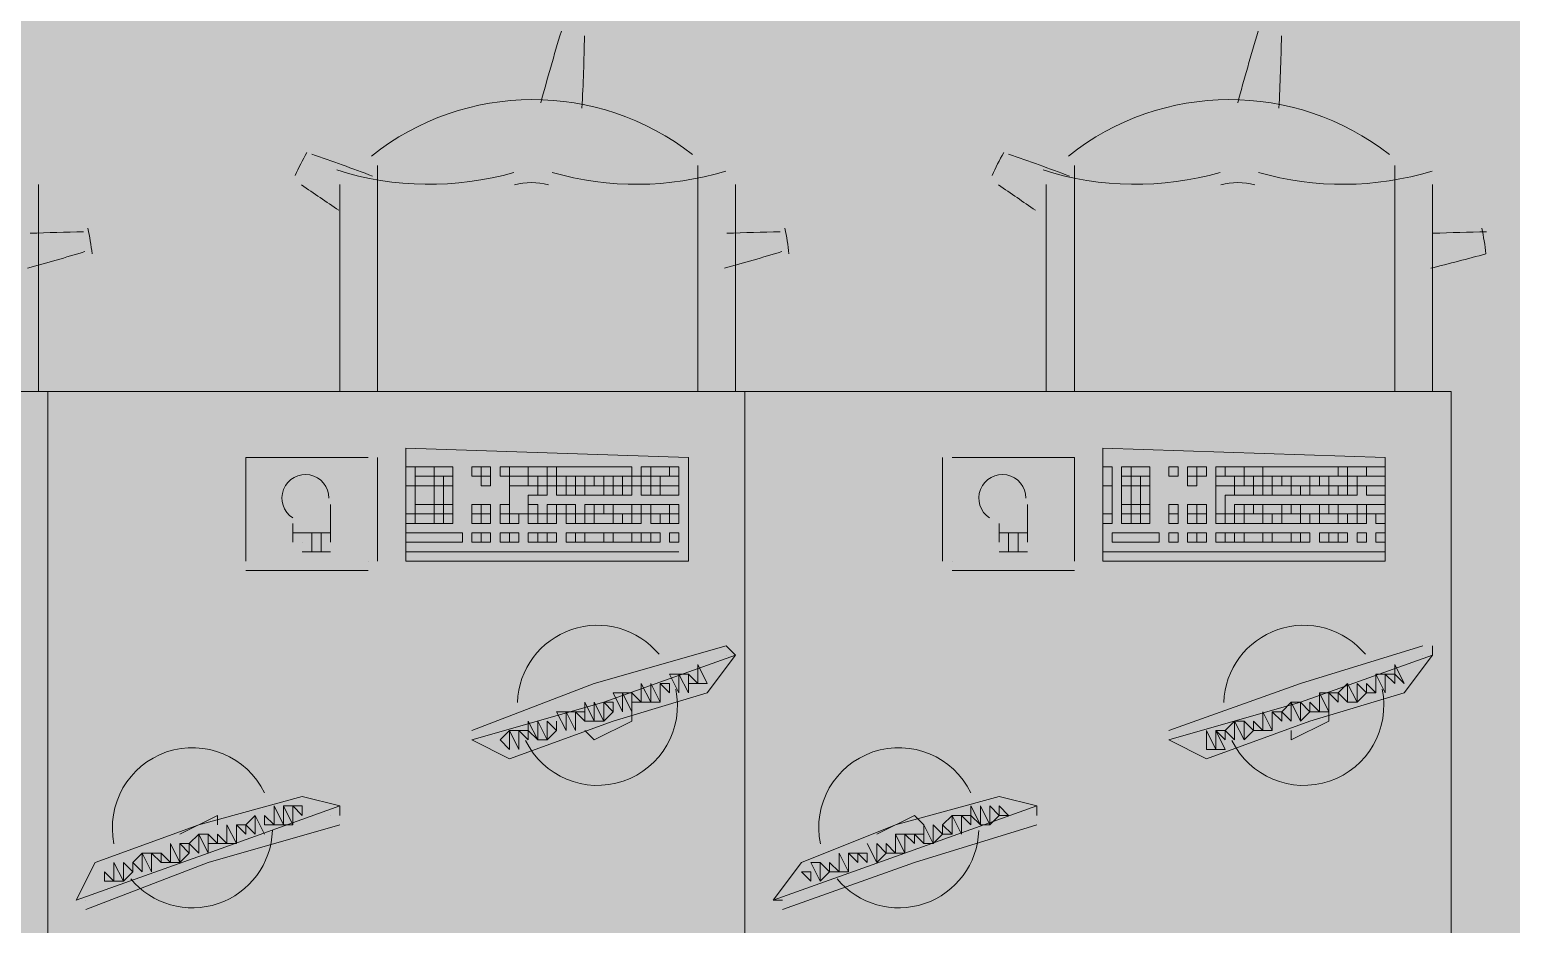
# Model space of a CAD drawing. Header units: millimetres. Extents: x 0 to 90.2, y 0 to 62.5.
# Drawn here: x 70.208 to 72.568, y 42.884 to 44.309 of the extents above; entities that cross this region are included whole.
import ezdxf

# ---------------------------------------------------------------- set-up
doc = ezdxf.new("R2010")
doc.units = ezdxf.units.MM
doc.layers.add('PDF_014405$FT-FIXFIT', color=7, linetype='Continuous')
doc.layers.add('PDF_014405$HL-TMP', color=7, linetype='Continuous', true_color=0xe6db59)

msp = doc.modelspace()

# ---------------------------------------------------------------- linework, layer by layer
at = {"layer": 'PDF_014405$FT-FIXFIT', "lineweight": 0}
for points in [[(70.7626, 43.7326), (70.7626, 44.0926)], [(71.2725, 44.0926), (71.2725, 43.7326)], [(71.8725, 43.7326), (71.8725, 44.0926)], [(72.3824, 44.0926), (72.3824, 43.7326)], [(70.2226, 43.7326), (70.2226, 44.0626)], [(70.7026, 44.0626), (70.7026, 43.7326)], [(71.3325, 43.7326), (71.3325, 44.0626)], [(71.8275, 44.0626), (71.8275, 43.7326)], [(72.4424, 43.7326), (72.4424, 44.0626)], [(70.5526, 43.6276), (70.5526, 43.6276)], [(70.7476, 43.6276), (70.5526, 43.6276), (70.5526, 43.4626)], [(70.7476, 43.6276), (70.7476, 43.6276)], [(70.7626, 43.4626), (70.7626, 43.6276)], [(71.6625, 43.6276), (71.6625, 43.4626)], [(71.6775, 43.6276), (71.6775, 43.6276)], [(71.8725, 43.4626), (71.8725, 43.6276), (71.6775, 43.6276)], [(70.6876, 43.4926), (70.6876, 43.5526)], [(71.7975, 43.4926), (71.7975, 43.5526)], [(70.6276, 43.5226), (70.6276, 43.4926)], [(71.7525, 43.5226), (71.7525, 43.4926)], [(70.6876, 43.5076), (70.6276, 43.5076)], [(70.6576, 43.5076), (70.6576, 43.4776)], [(70.6726, 43.5076), (70.6726, 43.4776)], [(71.7975, 43.5076), (71.7525, 43.5076)], [(71.7675, 43.5076), (71.7675, 43.4776)], [(71.7825, 43.5076), (71.7825, 43.4776)], [(70.6426, 43.4926), (70.6426, 43.4926)], [(70.6426, 43.4776), (70.6876, 43.4776)], [(71.2425, 43.4776), (70.8076, 43.4776), (71.2425, 43.4776)], [(71.7525, 43.4776), (71.7975, 43.4776)], [(72.3674, 43.4776), (71.9175, 43.4776), (72.3674, 43.4776)], [(70.5526, 43.4476), (70.7476, 43.4476)], [(70.7476, 43.4626), (70.7476, 43.4626)], [(71.6775, 43.4626), (71.6775, 43.4626)], [(71.6775, 43.4476), (71.8725, 43.4476)], [(71.8725, 43.4626), (71.8725, 43.4626)], [(71.3325, 43.3127), (71.1226, 43.2377), (70.9126, 43.1777), (70.9726, 43.1477), (71.1376, 43.2077), (71.2875, 43.2527), (71.3325, 43.3127), (71.3175, 43.3277), (71.1076, 43.2677), (70.9126, 43.1927)], [(71.3175, 43.3127), (71.3175, 43.3127)], [(72.4424, 43.3127), (72.2325, 43.2377), (72.0225, 43.1777), (72.0825, 43.1477), (72.2475, 43.2077), (72.3974, 43.2527), (72.4424, 43.3127), (72.4424, 43.3277)], [(72.4274, 43.3277), (72.2325, 43.2677), (72.0225, 43.1927)], [(72.4274, 43.3127), (72.4274, 43.3127)], [(72.3524, 43.2827), (72.3524, 43.2527), (72.3524, 43.2827)], [(71.1676, 43.2227), (71.1676, 43.2077), (71.1076, 43.1777), (71.0926, 43.1927)], [(72.1875, 43.2227), (72.1875, 43.1927), (72.1875, 43.2227)], [(72.2775, 43.2227), (72.2775, 43.2077), (72.2175, 43.1777), (72.2175, 43.1927)], [(71.0476, 43.2077), (71.0476, 43.1927), (71.0476, 43.2077)], [(70.9126, 43.1777), (70.9126, 43.1777)], [(72.0225, 43.1777), (72.0225, 43.1777)], [(72.0375, 43.1777), (72.0375, 43.1777)], [(70.7026, 43.0577), (70.7026, 43.0727), (70.6426, 43.0877), (70.4776, 43.0427), (70.3126, 42.9827), (70.2826, 42.9227), (70.4926, 42.9977), (70.7026, 43.0727)], [(71.8125, 43.0727), (71.7525, 43.0877), (71.5875, 43.0427), (71.4375, 42.9827), (71.3925, 42.9227), (71.4075, 42.9227)], [(71.3925, 42.9227), (71.6025, 42.9977), (71.8125, 43.0727), (71.8125, 43.0577)], [(70.4476, 43.0277), (70.5076, 43.0577), (70.5076, 43.0427)], [(70.5826, 43.0277), (70.5676, 43.0577), (70.5826, 43.0277)], [(70.6876, 43.0577), (70.6876, 43.0577)], [(71.5575, 43.0277), (71.6175, 43.0577), (71.6325, 43.0427)], [(70.2976, 42.9077), (70.4926, 42.9827), (70.7026, 43.0427)], [(70.4476, 43.0277), (70.4476, 43.0277)], [(71.4075, 42.9077), (71.6175, 42.9827), (71.8125, 43.0427)], [(71.5575, 43.0277), (71.5575, 43.0277)], [(71.5125, 42.9677), (71.5125, 42.9977), (71.5125, 42.9677)], [(71.5575, 42.9827), (71.5425, 43.0127), (71.5575, 42.9827)], [(70.3726, 42.9677), (70.3726, 42.9827), (70.3726, 42.9677)], [(70.2976, 42.9227), (70.2976, 42.9227)]]:
    msp.add_lwpolyline(points, dxfattribs=at)
msp.add_lwpolyline([(72.4398, 43.929, 0.00719), (72.5277, 43.952, 0.025003), (72.5212, 43.9927)], format="xyb", dxfattribs=at)
for points in [[(69.1277, 43.7326), (70.2376, 43.7326), (70.2376, 42.5027), (69.1277, 42.5027)], [(70.2376, 43.7326), (71.3475, 43.7326), (71.3475, 42.5027), (70.2376, 42.5027)], [(71.3475, 43.7326), (72.4724, 43.7326), (72.4724, 42.5027), (71.3475, 42.5027)], [(71.2575, 43.6276), (70.8076, 43.6426), (70.8076, 43.4626), (71.2575, 43.4626)], [(72.3674, 43.6276), (71.9175, 43.6426), (71.9175, 43.4626), (72.3674, 43.4626)], [(70.8226, 43.6126), (70.8076, 43.6126), (70.8076, 43.5826), (70.8226, 43.5826)], [(70.8526, 43.6126), (70.8226, 43.6126), (70.8226, 43.5976), (70.8526, 43.5976)], [(70.8826, 43.6126), (70.8526, 43.6126), (70.8526, 43.5976), (70.8826, 43.5976)], [(70.9276, 43.6126), (70.9126, 43.6126), (70.9126, 43.5976), (70.9276, 43.5976)], [(70.9426, 43.6126), (70.9276, 43.6126), (70.9276, 43.5976), (70.9426, 43.5976)], [(70.9726, 43.6126), (70.9576, 43.6126), (70.9576, 43.5976), (70.9726, 43.5976)], [(70.9726, 43.6126), (71.0026, 43.6126), (71.0026, 43.5976), (70.9726, 43.5976)], [(71.0026, 43.6126), (71.0326, 43.6126), (71.0326, 43.5976), (71.0026, 43.5976)], [(71.0326, 43.6126), (71.0476, 43.6126), (71.0476, 43.5976), (71.0326, 43.5976)], [(71.1676, 43.6126), (71.0476, 43.6126), (71.0476, 43.5976), (71.1676, 43.5976)], [(71.1975, 43.6126), (71.1825, 43.6126), (71.1825, 43.5976), (71.1975, 43.5976)], [(71.2275, 43.6126), (71.1975, 43.6126), (71.1975, 43.5976), (71.2275, 43.5976)], [(71.2425, 43.6126), (71.2275, 43.6126), (71.2275, 43.5976), (71.2425, 43.5976)], [(71.9325, 43.6126), (71.9175, 43.6126), (71.9175, 43.5826), (71.9325, 43.5826)], [(71.9625, 43.6126), (71.9475, 43.6126), (71.9475, 43.5976), (71.9625, 43.5976)], [(71.9925, 43.6126), (71.9625, 43.6126), (71.9625, 43.5976), (71.9925, 43.5976)], [(72.0375, 43.6126), (72.0225, 43.6126), (72.0225, 43.5976), (72.0375, 43.5976)], [(72.0675, 43.6126), (72.0525, 43.6126), (72.0525, 43.5976), (72.0675, 43.5976)], [(72.0825, 43.6126), (72.0675, 43.6126), (72.0675, 43.5976), (72.0825, 43.5976)], [(72.0975, 43.6126), (72.1125, 43.6126), (72.1125, 43.5976), (72.0975, 43.5976)], [(72.1125, 43.6126), (72.1425, 43.6126), (72.1425, 43.5976), (72.1125, 43.5976)], [(72.1425, 43.6126), (72.1725, 43.6126), (72.1725, 43.5976), (72.1425, 43.5976)], [(72.2925, 43.6126), (72.1725, 43.6126), (72.1725, 43.5976), (72.2925, 43.5976)], [(72.3075, 43.6126), (72.2925, 43.6126), (72.2925, 43.5976), (72.3075, 43.5976)], [(72.3374, 43.6126), (72.3075, 43.6126), (72.3075, 43.5976), (72.3374, 43.5976)], [(72.3674, 43.6126), (72.3374, 43.6126), (72.3374, 43.5976), (72.3674, 43.5976)], [(70.8526, 43.5976), (70.8226, 43.5976), (70.8226, 43.5826), (70.8526, 43.5826)], [(70.8676, 43.5976), (70.8526, 43.5976), (70.8526, 43.5826), (70.8676, 43.5826)], [(70.8826, 43.5976), (70.8676, 43.5976), (70.8676, 43.5826), (70.8826, 43.5826)], [(70.9426, 43.5976), (70.9276, 43.5976), (70.9276, 43.5826), (70.9426, 43.5826)], [(71.0026, 43.5976), (70.9726, 43.5976), (70.9726, 43.5826), (71.0026, 43.5826)], [(71.0326, 43.5976), (71.0176, 43.5976), (71.0176, 43.5826), (71.0326, 43.5826)], [(71.0476, 43.5976), (71.0326, 43.5976), (71.0326, 43.5826), (71.0476, 43.5826)], [(71.0626, 43.5976), (71.0476, 43.5976), (71.0476, 43.5826), (71.0626, 43.5826)], [(71.0926, 43.5976), (71.0776, 43.5976), (71.0776, 43.5826), (71.0926, 43.5826)], [(71.1076, 43.5976), (71.0926, 43.5976), (71.0926, 43.5826), (71.1076, 43.5826)], [(71.1226, 43.5976), (71.1076, 43.5976), (71.1076, 43.5826), (71.1226, 43.5826)], [(71.1526, 43.5976), (71.1376, 43.5976), (71.1376, 43.5826), (71.1526, 43.5826)], [(71.1676, 43.5976), (71.1526, 43.5976), (71.1526, 43.5826), (71.1676, 43.5826)], [(71.1825, 43.5976), (71.1676, 43.5976), (71.1676, 43.5826), (71.1825, 43.5826)], [(71.2125, 43.5976), (71.1975, 43.5976), (71.1975, 43.5826), (71.2125, 43.5826)], [(71.2425, 43.5976), (71.2125, 43.5976), (71.2125, 43.5826), (71.2425, 43.5826)], [(71.9625, 43.5976), (71.9475, 43.5976), (71.9475, 43.5826), (71.9625, 43.5826)], [(71.9775, 43.5976), (71.9625, 43.5976), (71.9625, 43.5826), (71.9775, 43.5826)], [(71.9925, 43.5976), (71.9775, 43.5976), (71.9775, 43.5826), (71.9925, 43.5826)], [(72.0675, 43.5976), (72.0525, 43.5976), (72.0525, 43.5826), (72.0675, 43.5826)], [(72.1275, 43.5976), (72.0975, 43.5976), (72.0975, 43.5826), (72.1275, 43.5826)], [(72.1425, 43.5976), (72.1275, 43.5976), (72.1275, 43.5826), (72.1425, 43.5826)], [(72.1575, 43.5976), (72.1425, 43.5976), (72.1425, 43.5826), (72.1575, 43.5826)], [(72.1875, 43.5976), (72.1725, 43.5976), (72.1725, 43.5826), (72.1875, 43.5826)], [(72.2025, 43.5976), (72.1875, 43.5976), (72.1875, 43.5826), (72.2025, 43.5826)], [(72.2175, 43.5976), (72.2025, 43.5976), (72.2025, 43.5826), (72.2175, 43.5826)], [(72.2475, 43.5976), (72.2175, 43.5976), (72.2175, 43.5826), (72.2475, 43.5826)], [(72.2625, 43.5976), (72.2475, 43.5976), (72.2475, 43.5826), (72.2625, 43.5826)], [(72.2775, 43.5976), (72.2625, 43.5976), (72.2625, 43.5826), (72.2775, 43.5826)], [(72.3075, 43.5976), (72.2775, 43.5976), (72.2775, 43.5826), (72.3075, 43.5826)], [(72.3225, 43.5976), (72.3075, 43.5976), (72.3075, 43.5826), (72.3225, 43.5826)], [(72.3674, 43.5976), (72.3225, 43.5976), (72.3225, 43.5826), (72.3674, 43.5826)], [(70.8226, 43.5826), (70.8076, 43.5826), (70.8076, 43.5376), (70.8226, 43.5376)], [(70.8526, 43.5826), (70.8226, 43.5826), (70.8226, 43.5526), (70.8526, 43.5526)], [(70.8676, 43.5826), (70.8526, 43.5826), (70.8526, 43.5526), (70.8676, 43.5526)], [(70.8826, 43.5826), (70.8676, 43.5826), (70.8676, 43.5526), (70.8826, 43.5526)], [(71.0026, 43.5826), (70.9726, 43.5826), (70.9726, 43.5376), (71.0026, 43.5376), (71.0026, 43.5676), (71.0176, 43.5676), (71.0176, 43.5826)], [(71.0326, 43.5826), (71.0176, 43.5826), (71.0176, 43.5676), (71.0326, 43.5676)], [(71.0626, 43.5826), (71.0476, 43.5826), (71.0476, 43.5676), (71.0626, 43.5676)], [(71.0776, 43.5826), (71.0626, 43.5826), (71.0626, 43.5676), (71.0776, 43.5676)], [(71.0926, 43.5826), (71.0776, 43.5826), (71.0776, 43.5676), (71.0926, 43.5676)], [(71.1226, 43.5826), (71.0926, 43.5826), (71.0926, 43.5676), (71.1226, 43.5676)], [(71.1376, 43.5826), (71.1226, 43.5826), (71.1226, 43.5676), (71.1376, 43.5676)], [(71.1526, 43.5826), (71.1376, 43.5826), (71.1376, 43.5676), (71.1526, 43.5676)], [(71.1676, 43.5826), (71.1526, 43.5826), (71.1526, 43.5676), (71.1676, 43.5676)], [(71.1975, 43.5826), (71.1825, 43.5826), (71.1825, 43.5676), (71.1975, 43.5676)], [(71.2125, 43.5826), (71.1975, 43.5826), (71.1975, 43.5676), (71.2125, 43.5676)], [(71.2425, 43.5826), (71.2125, 43.5826), (71.2125, 43.5676), (71.2425, 43.5676)], [(71.9325, 43.5826), (71.9175, 43.5826), (71.9175, 43.5376), (71.9325, 43.5376)], [(71.9625, 43.5826), (71.9475, 43.5826), (71.9475, 43.5526), (71.9625, 43.5526)], [(71.9775, 43.5826), (71.9625, 43.5826), (71.9625, 43.5526), (71.9775, 43.5526)], [(71.9925, 43.5826), (71.9775, 43.5826), (71.9775, 43.5526), (71.9925, 43.5526)], [(72.1125, 43.5826), (72.0975, 43.5826), (72.0975, 43.5376), (72.1125, 43.5376), (72.1125, 43.5676), (72.1275, 43.5676), (72.1275, 43.5826)], [(72.1575, 43.5826), (72.1275, 43.5826), (72.1275, 43.5676), (72.1575, 43.5676)], [(72.1725, 43.5826), (72.1575, 43.5826), (72.1575, 43.5676), (72.1725, 43.5676)], [(72.1875, 43.5826), (72.1725, 43.5826), (72.1725, 43.5676), (72.1875, 43.5676)], [(72.2175, 43.5826), (72.1875, 43.5826), (72.1875, 43.5676), (72.2175, 43.5676)], [(72.2325, 43.5826), (72.2175, 43.5826), (72.2175, 43.5676), (72.2325, 43.5676)], [(72.2475, 43.5826), (72.2325, 43.5826), (72.2325, 43.5676), (72.2475, 43.5676)], [(72.2775, 43.5826), (72.2475, 43.5826), (72.2475, 43.5676), (72.2775, 43.5676)], [(72.2925, 43.5826), (72.2775, 43.5826), (72.2775, 43.5676), (72.2925, 43.5676)], [(72.3075, 43.5826), (72.2925, 43.5826), (72.2925, 43.5676), (72.3075, 43.5676)], [(72.3225, 43.5826), (72.3075, 43.5826), (72.3075, 43.5676), (72.3225, 43.5676)], [(72.3674, 43.5826), (72.3374, 43.5826), (72.3374, 43.5676), (72.3674, 43.5676)], [(70.8526, 43.5526), (70.8226, 43.5526), (70.8226, 43.5376), (70.8526, 43.5376)], [(70.8676, 43.5526), (70.8526, 43.5526), (70.8526, 43.5376), (70.8676, 43.5376)], [(70.8826, 43.5526), (70.8676, 43.5526), (70.8676, 43.5376), (70.8826, 43.5376)], [(70.9276, 43.5526), (70.9126, 43.5526), (70.9126, 43.5376), (70.9276, 43.5376)], [(70.9426, 43.5526), (70.9276, 43.5526), (70.9276, 43.5376), (70.9426, 43.5376)], [(70.9726, 43.5526), (70.9576, 43.5526), (70.9576, 43.5376), (70.9726, 43.5376)], [(71.0176, 43.5526), (71.0026, 43.5526), (71.0026, 43.5376), (71.0176, 43.5376)], [(71.0476, 43.5526), (71.0326, 43.5526), (71.0326, 43.5376), (71.0476, 43.5376)], [(71.0626, 43.5526), (71.0476, 43.5526), (71.0476, 43.5376), (71.0626, 43.5376)], [(71.0776, 43.5526), (71.0626, 43.5526), (71.0626, 43.5376), (71.0776, 43.5376)], [(71.1076, 43.5526), (71.0926, 43.5526), (71.0926, 43.5376), (71.1076, 43.5376)], [(71.1226, 43.5526), (71.1076, 43.5526), (71.1076, 43.5376), (71.1226, 43.5376)], [(71.1376, 43.5526), (71.1226, 43.5526), (71.1226, 43.5376), (71.1376, 43.5376)], [(71.1676, 43.5526), (71.1376, 43.5526), (71.1376, 43.5376), (71.1676, 43.5376)], [(71.1825, 43.5526), (71.1676, 43.5526), (71.1676, 43.5376), (71.1825, 43.5376)], [(71.1975, 43.5526), (71.1825, 43.5526), (71.1825, 43.5376), (71.1975, 43.5376)], [(71.2275, 43.5526), (71.1975, 43.5526), (71.1975, 43.5376), (71.2275, 43.5376)], [(71.2425, 43.5526), (71.2275, 43.5526), (71.2275, 43.5376), (71.2425, 43.5376)], [(71.9625, 43.5526), (71.9475, 43.5526), (71.9475, 43.5376), (71.9625, 43.5376)], [(71.9775, 43.5526), (71.9625, 43.5526), (71.9625, 43.5376), (71.9775, 43.5376)], [(71.9925, 43.5526), (71.9775, 43.5526), (71.9775, 43.5376), (71.9925, 43.5376)], [(72.0375, 43.5526), (72.0225, 43.5526), (72.0225, 43.5376), (72.0375, 43.5376)], [(72.0675, 43.5526), (72.0525, 43.5526), (72.0525, 43.5376), (72.0675, 43.5376)], [(72.0825, 43.5526), (72.0675, 43.5526), (72.0675, 43.5376), (72.0825, 43.5376)], [(72.1425, 43.5526), (72.1275, 43.5526), (72.1275, 43.5376), (72.1425, 43.5376)], [(72.1575, 43.5526), (72.1425, 43.5526), (72.1425, 43.5376), (72.1575, 43.5376)], [(72.1725, 43.5526), (72.1575, 43.5526), (72.1575, 43.5376), (72.1725, 43.5376)], [(72.2025, 43.5526), (72.1725, 43.5526), (72.1725, 43.5376), (72.2025, 43.5376)], [(72.2175, 43.5526), (72.2025, 43.5526), (72.2025, 43.5376), (72.2175, 43.5376)], [(72.2325, 43.5526), (72.2175, 43.5526), (72.2175, 43.5376), (72.2325, 43.5376)], [(72.2625, 43.5526), (72.2325, 43.5526), (72.2325, 43.5376), (72.2625, 43.5376)], [(72.2775, 43.5526), (72.2625, 43.5526), (72.2625, 43.5376), (72.2775, 43.5376)], [(72.2925, 43.5526), (72.2775, 43.5526), (72.2775, 43.5376), (72.2925, 43.5376)], [(72.3225, 43.5526), (72.2925, 43.5526), (72.2925, 43.5376), (72.3225, 43.5376)], [(72.3374, 43.5526), (72.3225, 43.5526), (72.3225, 43.5376), (72.3374, 43.5376)], [(72.3674, 43.5526), (72.3374, 43.5526), (72.3374, 43.5376), (72.3674, 43.5376)], [(70.8226, 43.5376), (70.8076, 43.5376), (70.8076, 43.5226), (70.8226, 43.5226)], [(70.8526, 43.5376), (70.8226, 43.5376), (70.8226, 43.5226), (70.8526, 43.5226)], [(70.8676, 43.5376), (70.8526, 43.5376), (70.8526, 43.5226), (70.8676, 43.5226)], [(70.8826, 43.5376), (70.8676, 43.5376), (70.8676, 43.5226), (70.8826, 43.5226)], [(70.9276, 43.5376), (70.9126, 43.5376), (70.9126, 43.5226), (70.9276, 43.5226)], [(70.9426, 43.5376), (70.9276, 43.5376), (70.9276, 43.5226), (70.9426, 43.5226)], [(70.9726, 43.5376), (70.9576, 43.5376), (70.9576, 43.5226), (70.9726, 43.5226)], [(70.9876, 43.5376), (70.9726, 43.5376), (70.9726, 43.5226), (70.9876, 43.5226)], [(71.0176, 43.5376), (71.0026, 43.5376), (71.0026, 43.5226), (71.0176, 43.5226)], [(71.0326, 43.5376), (71.0176, 43.5376), (71.0176, 43.5226), (71.0326, 43.5226)], [(71.0476, 43.5376), (71.0326, 43.5376), (71.0326, 43.5226), (71.0476, 43.5226)], [(71.0776, 43.5376), (71.0626, 43.5376), (71.0626, 43.5226), (71.0776, 43.5226)], [(71.0926, 43.5376), (71.0776, 43.5376), (71.0776, 43.5226), (71.0926, 43.5226)], [(71.1076, 43.5376), (71.0926, 43.5376), (71.0926, 43.5226), (71.1076, 43.5226)], [(71.1376, 43.5376), (71.1076, 43.5376), (71.1076, 43.5226), (71.1376, 43.5226)], [(71.1526, 43.5376), (71.1376, 43.5376), (71.1376, 43.5226), (71.1526, 43.5226)], [(71.1676, 43.5376), (71.1526, 43.5376), (71.1526, 43.5226), (71.1676, 43.5226)], [(71.1825, 43.5376), (71.1676, 43.5376), (71.1676, 43.5226), (71.1825, 43.5226)], [(71.2125, 43.5376), (71.1975, 43.5376), (71.1975, 43.5226), (71.2125, 43.5226)], [(71.2275, 43.5376), (71.2125, 43.5376), (71.2125, 43.5226), (71.2275, 43.5226)], [(71.2425, 43.5376), (71.2275, 43.5376), (71.2275, 43.5226), (71.2425, 43.5226)], [(71.9325, 43.5376), (71.9175, 43.5376), (71.9175, 43.5226), (71.9325, 43.5226)], [(71.9625, 43.5376), (71.9475, 43.5376), (71.9475, 43.5226), (71.9625, 43.5226)], [(71.9775, 43.5376), (71.9625, 43.5376), (71.9625, 43.5226), (71.9775, 43.5226)], [(71.9925, 43.5376), (71.9775, 43.5376), (71.9775, 43.5226), (71.9925, 43.5226)], [(72.0375, 43.5376), (72.0225, 43.5376), (72.0225, 43.5226), (72.0375, 43.5226)], [(72.0675, 43.5376), (72.0525, 43.5376), (72.0525, 43.5226), (72.0675, 43.5226)], [(72.0825, 43.5376), (72.0675, 43.5376), (72.0675, 43.5226), (72.0825, 43.5226)], [(72.1125, 43.5376), (72.0975, 43.5376), (72.0975, 43.5226), (72.1125, 43.5226)], [(72.1275, 43.5376), (72.1125, 43.5376), (72.1125, 43.5226), (72.1275, 43.5226)], [(72.1425, 43.5376), (72.1275, 43.5376), (72.1275, 43.5226), (72.1425, 43.5226)], [(72.1725, 43.5376), (72.1425, 43.5376), (72.1425, 43.5226), (72.1725, 43.5226)], [(72.1875, 43.5376), (72.1725, 43.5376), (72.1725, 43.5226), (72.1875, 43.5226)], [(72.2025, 43.5376), (72.1875, 43.5376), (72.1875, 43.5226), (72.2025, 43.5226)], [(72.2325, 43.5376), (72.2025, 43.5376), (72.2025, 43.5226), (72.2325, 43.5226)], [(72.2475, 43.5376), (72.2325, 43.5376), (72.2325, 43.5226), (72.2475, 43.5226)], [(72.2625, 43.5376), (72.2475, 43.5376), (72.2475, 43.5226), (72.2625, 43.5226)], [(72.2925, 43.5376), (72.2625, 43.5376), (72.2625, 43.5226), (72.2925, 43.5226)], [(72.3075, 43.5376), (72.2925, 43.5376), (72.2925, 43.5226), (72.3075, 43.5226)], [(72.3225, 43.5376), (72.3075, 43.5376), (72.3075, 43.5226), (72.3225, 43.5226)], [(72.3374, 43.5376), (72.3225, 43.5376), (72.3225, 43.5226), (72.3374, 43.5226)], [(72.3674, 43.5376), (72.3524, 43.5376), (72.3524, 43.5226), (72.3674, 43.5226)], [(70.8976, 43.4926), (70.8076, 43.4926), (70.8076, 43.5076), (70.8976, 43.5076)], [(70.9276, 43.5076), (70.9126, 43.5076), (70.9126, 43.4926), (70.9276, 43.4926)], [(70.9426, 43.5076), (70.9276, 43.5076), (70.9276, 43.4926), (70.9426, 43.4926)], [(70.9726, 43.5076), (70.9576, 43.5076), (70.9576, 43.4926), (70.9726, 43.4926)], [(70.9876, 43.5076), (70.9726, 43.5076), (70.9726, 43.4926), (70.9876, 43.4926)], [(71.0176, 43.5076), (71.0026, 43.5076), (71.0026, 43.4926), (71.0176, 43.4926)], [(71.0326, 43.5076), (71.0176, 43.5076), (71.0176, 43.4926), (71.0326, 43.4926)], [(71.0476, 43.5076), (71.0326, 43.5076), (71.0326, 43.4926), (71.0476, 43.4926)], [(71.0776, 43.5076), (71.0626, 43.5076), (71.0626, 43.4926), (71.0776, 43.4926)], [(71.0926, 43.5076), (71.0776, 43.5076), (71.0776, 43.4926), (71.0926, 43.4926)], [(71.1226, 43.5076), (71.0926, 43.5076), (71.0926, 43.4926), (71.1226, 43.4926)], [(71.1376, 43.5076), (71.1226, 43.5076), (71.1226, 43.4926), (71.1376, 43.4926)], [(71.1676, 43.5076), (71.1376, 43.5076), (71.1376, 43.4926), (71.1676, 43.4926)], [(71.1825, 43.5076), (71.1676, 43.5076), (71.1676, 43.4926), (71.1825, 43.4926)], [(71.1975, 43.5076), (71.1825, 43.5076), (71.1825, 43.4926), (71.1975, 43.4926)], [(71.2125, 43.5076), (71.1975, 43.5076), (71.1975, 43.4926), (71.2125, 43.4926)], [(71.2425, 43.5076), (71.2275, 43.5076), (71.2275, 43.4926), (71.2425, 43.4926)], [(72.0075, 43.4926), (71.9325, 43.4926), (71.9325, 43.5076), (72.0075, 43.5076)], [(72.0375, 43.5076), (72.0225, 43.5076), (72.0225, 43.4926), (72.0375, 43.4926)], [(72.0675, 43.5076), (72.0525, 43.5076), (72.0525, 43.4926), (72.0675, 43.4926)], [(72.0825, 43.5076), (72.0675, 43.5076), (72.0675, 43.4926), (72.0825, 43.4926)], [(72.1125, 43.5076), (72.0975, 43.5076), (72.0975, 43.4926), (72.1125, 43.4926)], [(72.1275, 43.5076), (72.1125, 43.5076), (72.1125, 43.4926), (72.1275, 43.4926)], [(72.1425, 43.5076), (72.1275, 43.5076), (72.1275, 43.4926), (72.1425, 43.4926)], [(72.1725, 43.5076), (72.1425, 43.5076), (72.1425, 43.4926), (72.1725, 43.4926)], [(72.1875, 43.5076), (72.1725, 43.5076), (72.1725, 43.4926), (72.1875, 43.4926)], [(72.2175, 43.5076), (72.1875, 43.5076), (72.1875, 43.4926), (72.2175, 43.4926)], [(72.2325, 43.5076), (72.2175, 43.5076), (72.2175, 43.4926), (72.2325, 43.4926)], [(72.2475, 43.5076), (72.2325, 43.5076), (72.2325, 43.4926), (72.2475, 43.4926)], [(72.2775, 43.5076), (72.2625, 43.5076), (72.2625, 43.4926), (72.2775, 43.4926)], [(72.2925, 43.5076), (72.2775, 43.5076), (72.2775, 43.4926), (72.2925, 43.4926)], [(72.3075, 43.5076), (72.2925, 43.5076), (72.2925, 43.4926), (72.3075, 43.4926)], [(72.3374, 43.5076), (72.3225, 43.5076), (72.3225, 43.4926), (72.3374, 43.4926)], [(72.3674, 43.5076), (72.3524, 43.5076), (72.3524, 43.4926), (72.3674, 43.4926)], [(71.2425, 43.2827), (71.2275, 43.2827), (71.2425, 43.2527)], [(71.2575, 43.2827), (71.2425, 43.2827), (71.2575, 43.2527)], [(71.2575, 43.2827), (71.2575, 43.2677), (71.2725, 43.2677)], [(71.2725, 43.2977), (71.2725, 43.2827), (71.2725, 43.2677), (71.2875, 43.2677)], [(72.3674, 43.2827), (72.3524, 43.2827), (72.3674, 43.2527)], [(72.3824, 43.2827), (72.3674, 43.2827), (72.3824, 43.2677)], [(72.3824, 43.2977), (72.3824, 43.2827), (72.3974, 43.2677)], [(71.1825, 43.2677), (71.1825, 43.2527), (71.1825, 43.2377), (71.1975, 43.2377)], [(71.1975, 43.2677), (71.1975, 43.2377), (71.2125, 43.2377)], [(71.2125, 43.2677), (71.2125, 43.2377), (71.2125, 43.2527)], [(71.2275, 43.2677), (71.2125, 43.2677), (71.2275, 43.2527)], [(72.3075, 43.2677), (72.2925, 43.2527), (72.3075, 43.2377)], [(72.3075, 43.2677), (72.3075, 43.2377), (72.3225, 43.2377)], [(72.3225, 43.2677), (72.3225, 43.2377), (72.3374, 43.2527)], [(72.3374, 43.2677), (72.3374, 43.2527), (72.3524, 43.2527)], [(71.0926, 43.2377), (71.0926, 43.2227), (71.0926, 43.2077), (71.1076, 43.2077)], [(71.1076, 43.2377), (71.1076, 43.2077), (71.1226, 43.2077)], [(71.1226, 43.2377), (71.1226, 43.2077), (71.1376, 43.2227)], [(71.1376, 43.2377), (71.1226, 43.2377), (71.1376, 43.2227)], [(71.1526, 43.2527), (71.1376, 43.2527), (71.1526, 43.2227)], [(71.1676, 43.2527), (71.1526, 43.2527), (71.1676, 43.2227)], [(71.1676, 43.2527), (71.1676, 43.2377), (71.1825, 43.2377)], [(72.2175, 43.2377), (72.2025, 43.2227), (72.2175, 43.2077)], [(72.2325, 43.2377), (72.2175, 43.2377), (72.2325, 43.2077)], [(72.2325, 43.2377), (72.2325, 43.2077), (72.2475, 43.2227)], [(72.2475, 43.2377), (72.2475, 43.2227), (72.2625, 43.2227)], [(72.2625, 43.2527), (72.2625, 43.2227), (72.2775, 43.2227)], [(72.2775, 43.2527), (72.2625, 43.2527), (72.2775, 43.2227)], [(72.2925, 43.2527), (72.2775, 43.2527), (72.2925, 43.2377)], [(71.0626, 43.2227), (71.0476, 43.2227), (71.0626, 43.1927)], [(71.0776, 43.2227), (71.0626, 43.2227), (71.0776, 43.1927)], [(71.0926, 43.2227), (71.0776, 43.2227), (71.0926, 43.2077)], [(72.1725, 43.2227), (72.1725, 43.1927), (72.1875, 43.1927)], [(72.2025, 43.2227), (72.1875, 43.2227), (72.2025, 43.2077)], [(70.9726, 43.1927), (70.9576, 43.1777), (70.9726, 43.1627)], [(70.9876, 43.1927), (70.9726, 43.1927), (70.9876, 43.1627)], [(71.0026, 43.1927), (70.9876, 43.1927), (71.0026, 43.1777)], [(71.0026, 43.2077), (71.0026, 43.1927), (71.0176, 43.1777)], [(71.0176, 43.2077), (71.0176, 43.1777), (71.0326, 43.1777)], [(71.0326, 43.2077), (71.0326, 43.1777), (71.0476, 43.1927)], [(72.0825, 43.1927), (72.0825, 43.1777), (72.0825, 43.1627), (72.0975, 43.1627)], [(72.0975, 43.1927), (72.0975, 43.1627), (72.1125, 43.1627)], [(72.1125, 43.1927), (72.0975, 43.1927), (72.1125, 43.1777)], [(72.1275, 43.2077), (72.1125, 43.1927), (72.1275, 43.1777)], [(72.1425, 43.2077), (72.1275, 43.2077), (72.1425, 43.1777)], [(72.1425, 43.2077), (72.1425, 43.1777), (72.1575, 43.1927)], [(72.1575, 43.2077), (72.1575, 43.1927), (72.1725, 43.1927)], [(70.5976, 43.0427), (70.6126, 43.0427), (70.5976, 43.0727), (70.5976, 43.0577)], [(70.6276, 43.0427), (70.6276, 43.0577), (70.6276, 43.0727), (70.6126, 43.0727)], [(70.6126, 43.0427), (70.6276, 43.0427), (70.6126, 43.0727)], [(70.6426, 43.0577), (70.6426, 43.0727), (70.6276, 43.0727)], [(71.7225, 43.0427), (71.7075, 43.0727), (71.7075, 43.0577)], [(71.7225, 43.0427), (71.7375, 43.0427), (71.7225, 43.0727)], [(71.7375, 43.0427), (71.7525, 43.0577), (71.7375, 43.0727)], [(71.7525, 43.0577), (71.7675, 43.0577), (71.7525, 43.0727)], [(70.5676, 43.0277), (70.5676, 43.0577), (70.5526, 43.0427)], [(70.5826, 43.0427), (70.5976, 43.0427), (70.5826, 43.0577)], [(71.6775, 43.0277), (71.6775, 43.0577), (71.6625, 43.0427)], [(71.6925, 43.0277), (71.6925, 43.0577), (71.6775, 43.0577)], [(71.7075, 43.0427), (71.7075, 43.0577), (71.6925, 43.0577)], [(70.4776, 42.9977), (70.4776, 43.0277), (70.4626, 43.0127)], [(70.4926, 42.9977), (70.4926, 43.0277), (70.4776, 43.0277)], [(70.4926, 43.0127), (70.5076, 43.0127), (70.4926, 43.0277)], [(70.5076, 43.0127), (70.5226, 43.0127), (70.5076, 43.0277)], [(70.5226, 43.0127), (70.5376, 43.0127), (70.5226, 43.0427)], [(70.5526, 43.0277), (70.5526, 43.0427), (70.5376, 43.0427)], [(70.5376, 43.0127), (70.5376, 43.0277), (70.5376, 43.0427)], [(71.6025, 42.9977), (71.6025, 43.0277), (71.5875, 43.0277)], [(71.5875, 42.9977), (71.6025, 42.9977), (71.5875, 43.0277), (71.5875, 43.0127)], [(71.6175, 43.0127), (71.6175, 43.0277), (71.6025, 43.0277)], [(71.6325, 43.0127), (71.6325, 43.0277), (71.6175, 43.0277)], [(71.6325, 43.0127), (71.6475, 43.0127), (71.6325, 43.0427)], [(71.6475, 43.0127), (71.6625, 43.0277), (71.6475, 43.0427)], [(71.6625, 43.0277), (71.6775, 43.0277), (71.6625, 43.0427)], [(70.3876, 42.9677), (70.3876, 42.9977), (70.3726, 42.9827)], [(70.4026, 42.9677), (70.4026, 42.9977), (70.3876, 42.9977)], [(70.4176, 42.9827), (70.4176, 42.9977), (70.4026, 42.9977)], [(70.4176, 42.9827), (70.4326, 42.9827), (70.4176, 42.9977)], [(70.4326, 42.9827), (70.4476, 42.9827), (70.4326, 43.0127)], [(70.4626, 42.9977), (70.4626, 43.0127), (70.4476, 43.0127)], [(70.4476, 42.9827), (70.4626, 42.9977), (70.4476, 43.0127)], [(71.4975, 42.9677), (71.5125, 42.9677), (71.4975, 42.9977), (71.4975, 42.9827)], [(71.5275, 42.9827), (71.5275, 42.9977), (71.5125, 42.9977)], [(71.5425, 42.9827), (71.5425, 42.9977), (71.5275, 42.9977)], [(71.5575, 42.9827), (71.5725, 42.9977), (71.5575, 43.0127)], [(71.5725, 42.9977), (71.5875, 42.9977), (71.5725, 43.0127)], [(70.3426, 42.9527), (70.3576, 42.9527), (70.3426, 42.9827)], [(70.3576, 42.9527), (70.3726, 42.9677), (70.3576, 42.9827)], [(71.4675, 42.9527), (71.4675, 42.9827), (71.4525, 42.9827)], [(71.4675, 42.9527), (71.4825, 42.9677), (71.4675, 42.9827)], [(71.4825, 42.9677), (71.4975, 42.9677), (71.4825, 42.9827)], [(70.3276, 42.9527), (70.3426, 42.9527), (70.3276, 42.9677)], [(71.4525, 42.9527), (71.4525, 42.9677), (71.4375, 42.9677)]]:
    msp.add_lwpolyline(points, close=True, dxfattribs=at)
for centre, radius, start, end in [((74.2178, 43.3378), 3.3076, 162.9713, 165.031), ((67.7814, 44.3552), 3.3111, 357.035, 359.0267), ((75.3278, 43.3378), 3.3076, 162.9713, 165.031), ((68.8914, 44.3552), 3.3111, 357.035, 359.0267), ((71.0101, 43.7851), 0.4125, 51.9752, 128.5616), ((72.12, 43.7851), 0.4125, 51.9752, 128.5616), ((71.0076, 43.9079), 0.4124, 150.1335, 155.8687), ((69.5827, 40.9829), 3.3073, 69.2469, 71.0322), ((72.1175, 43.9079), 0.4124, 150.1335, 155.8687), ((70.6926, 40.9829), 3.3073, 69.2469, 71.0322), ((70.8451, 44.55), 0.4874, 252.3866, 286.0245), ((71.175, 44.5501), 0.4875, 253.9771, 286.9245), ((71.97, 44.55), 0.4874, 252.3866, 286.0245), ((72.3, 44.5501), 0.4875, 253.9771, 286.9245), ((72.5455, 46.7782), 3.3172, 234.9732, 236.2109), ((71.0076, 43.9679), 0.0975, 73.9762, 106.0238), ((73.6554, 46.7782), 3.3172, 234.9732, 236.2109), ((72.1326, 43.9679), 0.0975, 73.9762, 106.0238), ((69.8976, 43.9079), 0.4125, 6.1361, 11.8652), ((71.0076, 43.9079), 0.4125, 6.1361, 11.8652), ((70.3505, 40.6689), 3.3187, 90.9753, 92.4424), ((71.4604, 40.6689), 3.3187, 90.9753, 92.4424), ((72.5853, 40.6689), 3.3187, 90.9753, 92.4424), ((69.3277, 47.1178), 3.3073, 285.3808, 287.0287), ((70.4376, 47.1178), 3.3073, 285.3808, 287.0287), ((70.6476, 43.5629), 0.0375, 0, 237.2991), ((71.7576, 43.5629), 0.0375, 0, 237.2991), ((71.1126, 43.2329), 0.1275, 39.5892, 177.984), ((72.2376, 43.2329), 0.1275, 39.5892, 177.984), ((71.1126, 43.2329), 0.1275, 205.9552, 11.6125), ((72.2376, 43.2329), 0.1275, 205.9552, 11.6125), ((70.4676, 43.0379), 0.1275, 25.9552, 191.6125), ((71.5926, 43.0379), 0.1275, 25.9552, 191.6125), ((70.4676, 43.0379), 0.1275, 219.5892, 357.984), ((71.5926, 43.0379), 0.1275, 219.5892, 357.984)]:
    msp.add_arc(centre, radius, start, end, dxfattribs=at)
at = {"layer": 'PDF_014405$HL-TMP', "color": 54, "true_color": 0x999900, "transparency": 33554559}
for points in [[(73.5823, 45.2625), (61.7034, 45.2625), (73.5823, 36.6832)], [(61.7034, 45.2625), (73.5823, 36.6832), (61.7034, 36.6832)]]:
    msp.add_solid(points, dxfattribs=at)

doc.saveas('drawing.dxf')
